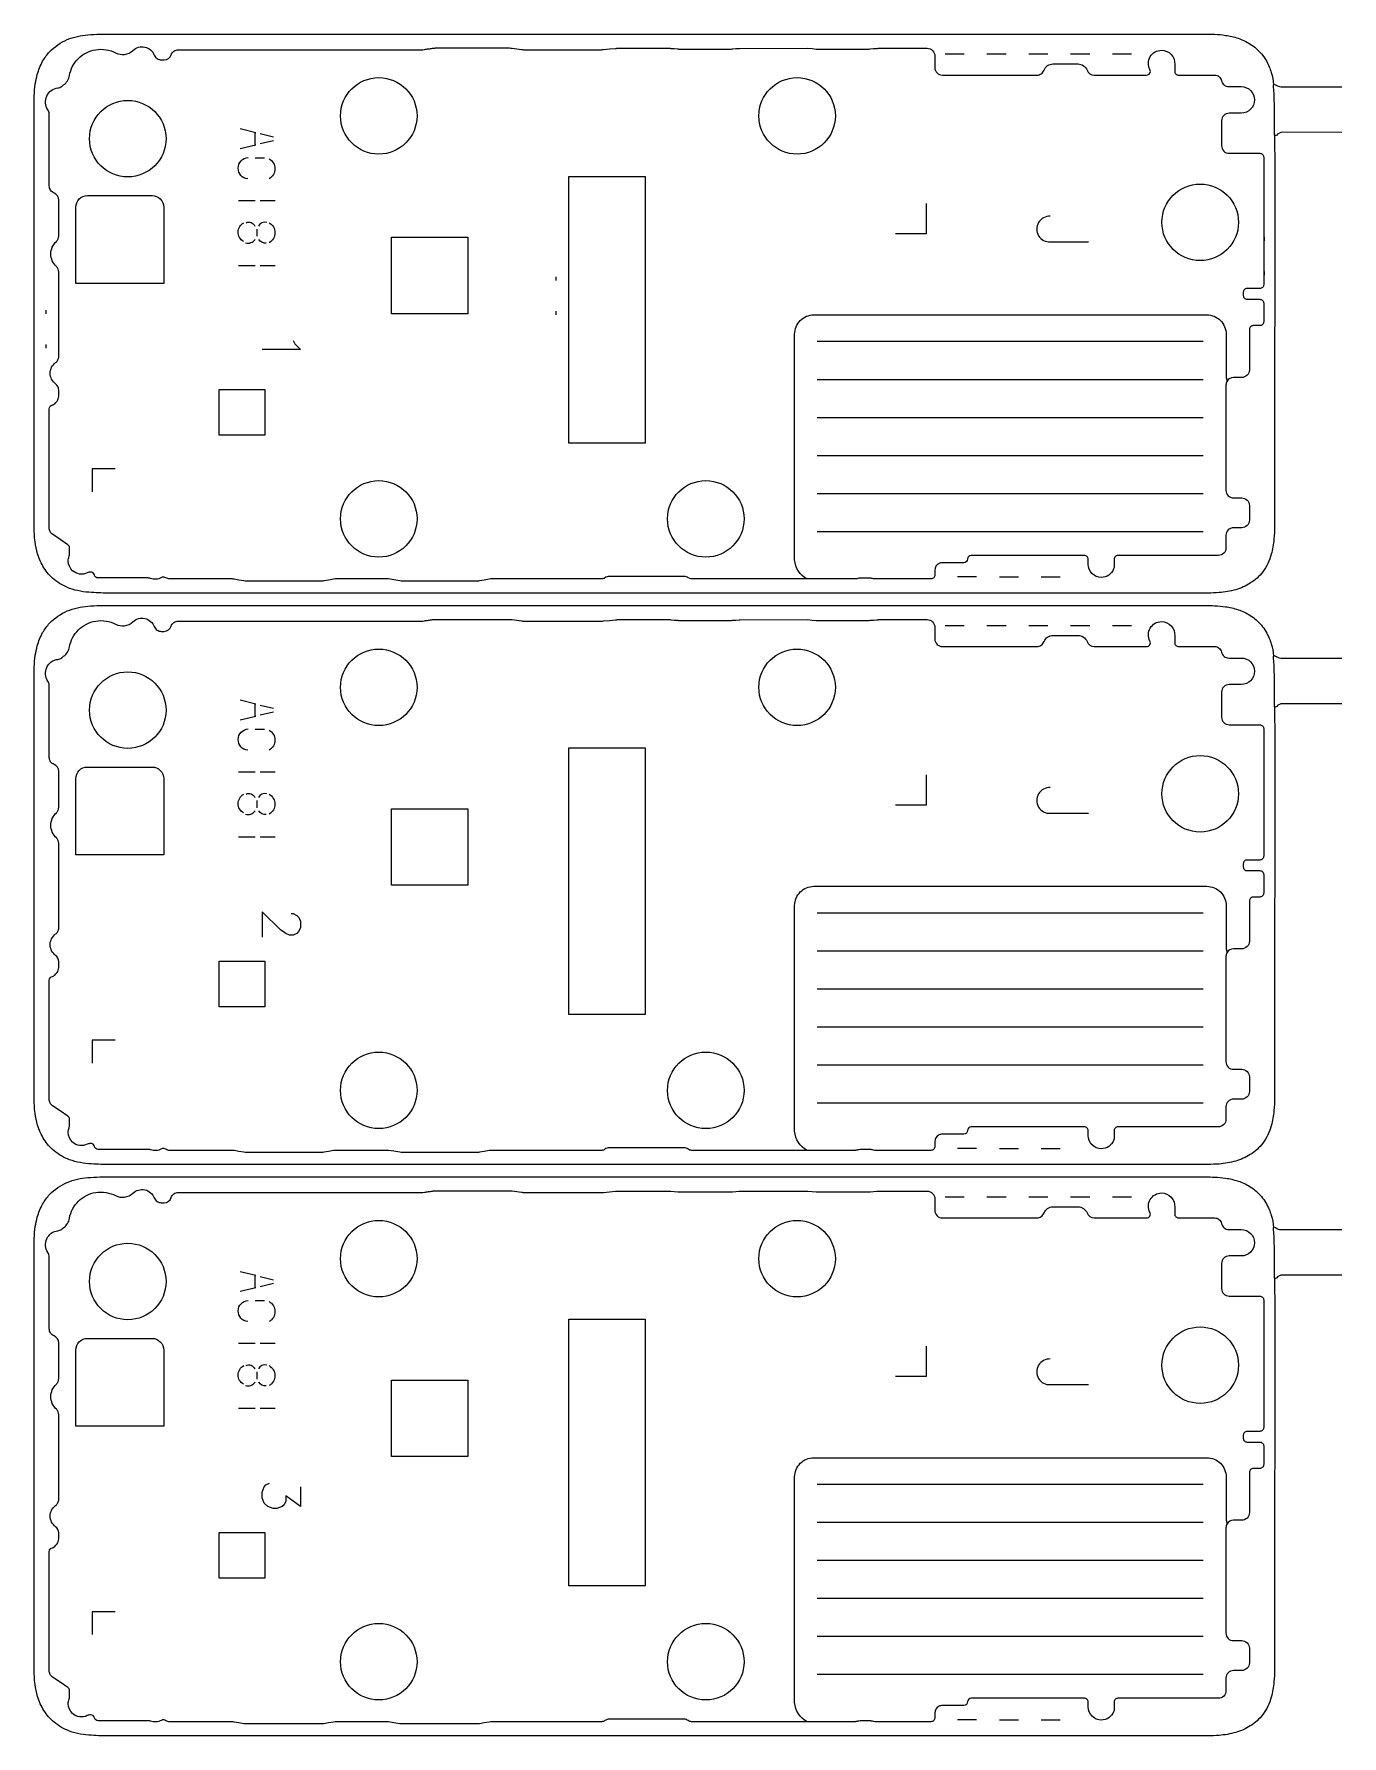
# Model space of a CAD drawing. Header units: millimetres. Extents: x 21 to 193, y 9 to 233.
import ezdxf

# ---------------------------------------------------------------- set-up
doc = ezdxf.new("R2010")
doc.units = ezdxf.units.MM
for name, color, linetype in [('KISSCUT1', 3, 'Continuous'), ('KS2', 5, 'Continuous'), ('KS3', 6, 'Continuous')]:
    doc.layers.add(name, color=color, linetype=linetype)

msp = doc.modelspace()

# ---------------------------------------------------------------- linework, layer by layer
at = {"layer": 'KISSCUT1'}
for points in [[(101.58, 214.27), (101.58, 179.21), (91.52, 179.21), (91.52, 214.27)], [(68.22, 206.27), (78.28, 206.27), (78.28, 196.21), (68.22, 196.21)], [(101.58, 139.12), (101.58, 104.06), (91.52, 104.06), (91.52, 139.12)], [(68.22, 131.12), (78.28, 131.12), (78.28, 121.06), (68.22, 121.06)], [(101.58, 63.98), (101.58, 28.92), (91.52, 28.92), (91.52, 63.98)], [(68.22, 55.98), (78.28, 55.98), (78.28, 45.92), (68.22, 45.92)]]:
    msp.add_lwpolyline(points, close=True, dxfattribs=at)
for points in [[(38.28, 210.23), (38.28, 200.2), (26.72, 200.2), (26.72, 210.23, -0.414214), (28.25, 211.76), (36.75, 211.76, -0.414214)], [(38.28, 135.08), (38.28, 125.05), (26.72, 125.05), (26.72, 135.08, -0.414214), (28.25, 136.61), (36.75, 136.61, -0.414214)], [(38.28, 59.94), (38.28, 49.91), (26.72, 49.91), (26.72, 59.94, -0.414214), (28.25, 61.47), (36.75, 61.47, -0.414214)]]:
    msp.add_lwpolyline(points, format="xyb", close=True, dxfattribs=at)
for points in [[(51.55, 186.24), (51.55, 180.24), (45.55, 180.24), (45.55, 186.24), (51.55, 186.24)], [(51.55, 111.09), (51.55, 105.09), (45.55, 105.09), (45.55, 111.09), (51.55, 111.09)], [(51.55, 35.95), (51.55, 29.95), (45.55, 29.95), (45.55, 35.95), (51.55, 35.95)]]:
    msp.add_lwpolyline(points, dxfattribs=at)
for centre in [(66.55, 222.24), (121.55, 222.24), (33.55, 219.24), (174.55, 208.24), (66.55, 169.24), (109.55, 169.24), (66.55, 147.09), (121.55, 147.09), (33.55, 144.09), (174.55, 133.09), (66.55, 94.09), (109.55, 94.09), (66.55, 71.95), (121.55, 71.95), (33.55, 68.95), (174.55, 57.95), (66.55, 18.95), (109.55, 18.95)]:
    msp.add_circle(centre, 5.03, dxfattribs=at)
at = {"layer": 'KS2'}
for p, q in [((50.37, 220.01), (48.35, 220.52)), ((50.37, 220.01), (48.35, 220.52)), ((50.27, 220.04), (50.27, 218.38)), ((50.27, 220.04), (50.27, 218.38)), ((52.69, 219.43), (50.97, 219.86)), ((52.69, 219.43), (50.97, 219.86)), ((50.28, 216.73), (51.52, 216.73)), ((50.3, 211.08), (48.09, 211.08)), ((52.92, 211.08), (50.95, 211.08)), ((50.51, 207.36), (50.51, 206.41)), ((183.02, 205.81), (183.02, 206.29)), ((50.3, 202.52), (48.09, 202.52)), ((52.92, 202.52), (50.95, 202.52)), ((183.02, 201.29), (183.02, 201.77)), ((89.89, 200.61), (89.89, 201.09)), ((22.82, 196.21), (22.82, 196.69)), ((89.89, 196.09), (89.89, 196.57)), ((124.21, 192.59), (174.96, 192.59)), ((22.82, 191.69), (22.82, 192.17)), ((124.21, 187.59), (174.96, 187.59)), ((124.21, 182.59), (174.96, 182.59)), ((124.21, 177.59), (174.96, 177.59)), ((124.21, 172.59), (174.96, 172.59)), ((124.21, 167.59), (174.96, 167.59)), ((50.37, 144.87), (48.35, 145.38)), ((50.37, 144.87), (48.35, 145.38)), ((50.27, 144.9), (50.27, 143.24)), ((50.27, 144.9), (50.27, 143.24)), ((52.69, 144.29), (50.97, 144.72)), ((52.69, 144.29), (50.97, 144.72)), ((50.28, 141.59), (51.52, 141.59)), ((50.3, 135.94), (48.09, 135.94)), ((52.92, 135.94), (50.95, 135.94)), ((50.51, 132.22), (50.51, 131.26)), ((50.3, 127.38), (48.09, 127.38)), ((52.92, 127.38), (50.95, 127.38)), ((124.21, 117.44), (174.96, 117.44)), ((124.21, 112.44), (174.96, 112.44)), ((124.21, 107.44), (174.96, 107.44)), ((124.21, 102.44), (174.96, 102.44)), ((124.21, 97.44), (174.96, 97.44)), ((124.21, 92.44), (174.96, 92.44)), ((50.37, 69.73), (48.35, 70.24)), ((50.37, 69.73), (48.35, 70.24)), ((50.27, 69.75), (50.27, 68.09)), ((50.27, 69.75), (50.27, 68.09)), ((52.69, 69.14), (50.97, 69.58)), ((52.69, 69.14), (50.97, 69.58)), ((50.28, 66.45), (51.52, 66.45)), ((50.3, 60.8), (48.09, 60.8)), ((52.92, 60.8), (50.95, 60.8)), ((50.51, 57.08), (50.51, 56.12)), ((50.3, 52.24), (48.09, 52.24)), ((52.92, 52.24), (50.95, 52.24)), ((124.21, 42.3), (174.96, 42.3)), ((124.21, 37.3), (174.96, 37.3)), ((124.21, 32.3), (174.96, 32.3)), ((124.21, 27.3), (174.96, 27.3)), ((124.21, 22.3), (174.96, 22.3)), ((124.21, 17.3), (174.96, 17.3))]:
    msp.add_line(p, q, dxfattribs=at)
for points in [[(184.32, 169.55, -0.022148), (184.33, 168.25, -0.018329), (184.25, 166.58, -0.047437), (183.89, 164.58, -0.093306), (182.78, 162.29, -0.091969), (181.14, 160.79, -0.070011), (179.22, 159.93, -0.053714), (177.04, 159.54, -0.021421), (174.16, 159.48), (31.23, 159.48, -0.015375), (28.78, 159.56, -0.071632), (25.9, 160.1, -0.084159), (23.87, 161.27, -0.079918), (22.53, 162.81, -0.065012), (21.7, 164.66, -0.043167), (21.36, 166.23, -0.026947), (21.23, 168.32, -0.0037), (21.23, 169.55), (21.23, 222.93, -0.001915), (21.23, 223.8, -0.007448), (21.25, 224.88, -0.030699), (21.39, 226.46, -0.030534), (21.66, 227.69, -0.059625), (22.36, 229.42, -0.059105), (23.28, 230.67, -0.103496), (25.6, 232.27, -0.077065), (28.31, 232.9, -0.02341), (31.46, 233), (174.16, 233, -0.012636), (176.45, 232.97, -0.027492), (177.88, 232.83, -0.04553), (179.53, 232.45, -0.060623), (181.14, 231.68, -0.078678), (182.6, 230.4, -0.073369), (183.63, 228.7, -0.022934), (183.89, 227.95, -0.047288), (184.2, 226.34, -0.390285), (184.47, 226.34, 0.19146), (185.16, 226.07), (193.19, 226.07)], [(193.19, 220.07), (185.39, 220.08, 0.225847), (184.61, 219.71, -0.44122), (184.32, 219.7), (184.32, 217.66), (184.37, 217.38), (184.37, 194.67), (184.32, 194.38), (184.32, 169.55)], [(49.32, 213.95, -0.912138), (49.37, 216.75, -0.912138)], [(52.12, 216.6, -0.588962), (52.13, 213.97)], [(48.78, 205.71, -0.59178), (48.81, 208.18, -0.912138)], [(49.1, 208.19, -0.419746), (50.25, 207.75, -0.118508)], [(51.82, 208.23, 0.363958), (50.73, 207.75, 0.118508)], [(52.12, 208.19, -0.588962), (52.13, 205.55)], [(154.84, 209.04, 1.067897), (154.86, 205.67), (159.86, 205.67, -32.904222)], [(49.05, 205.55, 0.340101), (50.28, 206, 0.188084)], [(51.76, 205.51, -0.292866), (50.77, 206, -0.188084)], [(143.97, 163.96, -0.399638), (143.46, 163.48), (140.64, 163.48, 0.112697), (140.21, 163.37, 0.283864), (139.66, 162.49), (139.66, 161.86, -0.414214), (139.15, 161.35), (131.78, 161.35, -0.079557), (131.46, 161.4, 0.039716), (131.31, 161.43, 0.039716), (131.15, 161.45), (129.84, 161.45, 0.079557), (129.53, 161.4, -0.039716), (129.37, 161.36, -0.039716), (129.21, 161.35), (122.88, 161.35, -0.264304), (121.23, 163.85), (121.23, 193.54, -0.414214), (123.76, 196.07), (175.43, 196.07, -0.414214), (177.96, 193.54), (177.96, 187.96, 0.055597), (177.98, 187.84), (178.09, 187.36, 0.136875), (177.94, 186.84), (177.94, 172.99, 0.414214), (178.93, 172), (180.01, 172, -0.414214), (181.02, 170.99), (181.02, 169.08, -0.414214), (180.01, 168.07), (178.93, 168.07, 0.414214), (177.94, 167.08), (177.94, 165.44, -0.414214), (176.93, 164.43), (163.73, 164.43, 0.414214), (163.24, 163.94), (163.24, 163.02, -0.093236), (163.17, 162.66, -0.309043), (161.55, 161.55, -0.414214), (159.82, 163.29), (159.82, 163.94, 0.414214), (159.33, 164.43), (144.46, 164.43, 0.399218), (143.97, 163.96, 0.399218)], [(184.32, 94.4, -0.022148), (184.33, 93.1, -0.018329), (184.25, 91.44, -0.047437), (183.89, 89.44, -0.093306), (182.78, 87.15, -0.091969), (181.14, 85.65, -0.070011), (179.22, 84.79, -0.053714), (177.04, 84.4, -0.021421), (174.16, 84.33), (31.23, 84.33, -0.015375), (28.78, 84.41, -0.071632), (25.9, 84.96, -0.084159), (23.87, 86.13, -0.079918), (22.53, 87.67, -0.065012), (21.7, 89.52, -0.043167), (21.36, 91.09, -0.026947), (21.23, 93.18, -0.0037), (21.23, 94.4), (21.23, 147.78, -0.001915), (21.23, 148.66, -0.007448), (21.25, 149.73, -0.030699), (21.39, 151.32, -0.030534), (21.66, 152.54, -0.059625), (22.36, 154.28, -0.059105), (23.28, 155.53, -0.103496), (25.6, 157.13, -0.077065), (28.31, 157.76, -0.02341), (31.46, 157.85), (174.16, 157.85, -0.012636), (176.45, 157.82, -0.027492), (177.88, 157.69, -0.04553), (179.53, 157.3, -0.060623), (181.14, 156.54, -0.078678), (182.6, 155.25, -0.073369), (183.63, 153.56, -0.022934), (183.89, 152.81, -0.047288), (184.2, 151.2, -0.390285), (184.47, 151.2, 0.19146), (185.16, 150.93), (193.19, 150.93)], [(193.19, 144.93), (185.39, 144.94, 0.225847), (184.61, 144.57, -0.44122), (184.32, 144.55), (184.32, 142.52), (184.37, 142.24), (184.37, 119.52), (184.32, 119.24), (184.32, 94.4)], [(49.32, 138.81, -0.912138), (49.37, 141.61, -0.912138)], [(52.12, 141.46, -0.588962), (52.13, 138.83)], [(48.78, 130.57, -0.59178), (48.81, 133.03, -0.912138)], [(49.1, 133.05, -0.419746), (50.25, 132.61, -0.118508)], [(51.82, 133.09, 0.363958), (50.73, 132.61, 0.118508)], [(52.12, 133.04, -0.588962), (52.13, 130.41)], [(154.84, 133.9, 1.067897), (154.86, 130.53), (159.86, 130.53, -32.904222)], [(49.05, 130.41, 0.340101), (50.28, 130.86, 0.188084)], [(51.76, 130.37, -0.292866), (50.77, 130.86, -0.188084)], [(143.97, 88.82, -0.399638), (143.46, 88.33), (140.64, 88.33, 0.112697), (140.21, 88.23, 0.283864), (139.66, 87.34), (139.66, 86.71, -0.414214), (139.15, 86.2), (131.78, 86.2, -0.079557), (131.46, 86.25, 0.039716), (131.31, 86.29, 0.039716), (131.15, 86.3), (129.84, 86.3, 0.079557), (129.53, 86.25, -0.039716), (129.37, 86.22, -0.039716), (129.21, 86.2), (122.88, 86.2, -0.264304), (121.23, 88.71), (121.23, 118.39, -0.414214), (123.76, 120.92), (175.43, 120.92, -0.414214), (177.96, 118.39), (177.96, 112.82, 0.055597), (177.98, 112.7), (178.09, 112.22, 0.136875), (177.94, 111.7), (177.94, 97.85, 0.414214), (178.93, 96.86), (180.01, 96.86, -0.414214), (181.02, 95.85), (181.02, 93.94, -0.414214), (180.01, 92.93), (178.93, 92.93, 0.414214), (177.94, 91.94), (177.94, 90.29, -0.414214), (176.93, 89.28), (163.73, 89.28, 0.414214), (163.24, 88.79), (163.24, 87.88, -0.093236), (163.17, 87.51, -0.309043), (161.55, 86.41, -0.414214), (159.82, 88.14), (159.82, 88.79, 0.414214), (159.33, 89.28), (144.46, 89.28, 0.399218), (143.97, 88.82, 0.399218)], [(184.32, 19.26, -0.022148), (184.33, 17.96, -0.018329), (184.25, 16.29, -0.047437), (183.89, 14.29, -0.093306), (182.78, 12.01, -0.091969), (181.14, 10.51, -0.070011), (179.22, 9.65, -0.053714), (177.04, 9.26, -0.021421), (174.16, 9.19), (31.23, 9.19, -0.015375), (28.78, 9.27, -0.071632), (25.9, 9.82, -0.084159), (23.87, 10.99, -0.079918), (22.53, 12.53, -0.065012), (21.7, 14.38, -0.043167), (21.36, 15.95, -0.026947), (21.23, 18.04, -0.0037), (21.23, 19.26), (21.23, 72.64, -0.001915), (21.23, 73.52, -0.007448), (21.25, 74.59, -0.030699), (21.39, 76.17, -0.030534), (21.66, 77.4, -0.059625), (22.36, 79.14, -0.059105), (23.28, 80.39, -0.103496), (25.6, 81.98, -0.077065), (28.31, 82.62, -0.02341), (31.46, 82.71), (174.16, 82.71, -0.012636), (176.45, 82.68, -0.027492), (177.88, 82.55, -0.04553), (179.53, 82.16, -0.060623), (181.14, 81.4, -0.078678), (182.6, 80.11, -0.073369), (183.63, 78.41, -0.022934), (183.89, 77.66, -0.047288), (184.2, 76.06, -0.390285), (184.47, 76.06, 0.19146), (185.16, 75.78), (193.19, 75.78)], [(193.19, 69.78), (185.39, 69.8, 0.225847), (184.61, 69.43, -0.44122), (184.32, 69.41), (184.32, 67.38), (184.37, 67.1), (184.37, 44.38), (184.32, 44.1), (184.32, 19.26)], [(49.32, 63.67, -0.912138), (49.37, 66.47, -0.912138)], [(52.12, 66.32, -0.588962), (52.13, 63.68)], [(154.84, 58.76, 1.067897), (154.86, 55.39), (159.86, 55.39, -32.904222)], [(48.78, 55.43, -0.59178), (48.81, 57.89, -0.912138)], [(49.1, 57.9, -0.419746), (50.25, 57.47, -0.118508)], [(51.82, 57.94, 0.363958), (50.73, 57.47, 0.118508)], [(52.12, 57.9, -0.588962), (52.13, 55.27)], [(49.05, 55.27, 0.340101), (50.28, 55.72, 0.188084)], [(51.76, 55.23, -0.292866), (50.77, 55.72, -0.188084)], [(143.97, 13.68, -0.399638), (143.46, 13.19), (140.64, 13.19, 0.112697), (140.21, 13.09, 0.283864), (139.66, 12.2), (139.66, 11.57, -0.414214), (139.15, 11.06), (131.78, 11.06, -0.079557), (131.46, 11.11, 0.039716), (131.31, 11.15, 0.039716), (131.15, 11.16), (129.84, 11.16, 0.079557), (129.53, 11.11, -0.039716), (129.37, 11.08, -0.039716), (129.21, 11.06), (122.88, 11.06, -0.264304), (121.23, 13.57), (121.23, 43.25, -0.414214), (123.76, 45.78), (175.43, 45.78, -0.414214), (177.96, 43.25), (177.96, 37.68, 0.055597), (177.98, 37.56), (178.09, 37.07, 0.136875), (177.94, 36.56), (177.94, 22.71, 0.414214), (178.93, 21.72), (180.01, 21.72, -0.414214), (181.02, 20.71), (181.02, 18.8, -0.414214), (180.01, 17.79), (178.93, 17.79, 0.414214), (177.94, 16.8), (177.94, 15.15, -0.414214), (176.93, 14.14), (163.73, 14.14, 0.414214), (163.24, 13.65), (163.24, 12.74, -0.093236), (163.17, 12.37, -0.309043), (161.55, 11.27, -0.414214), (159.82, 13), (159.82, 13.65, 0.414214), (159.33, 14.14), (144.46, 14.14, 0.399218), (143.97, 13.68, 0.399218)]]:
    msp.add_lwpolyline(points, format="xyb", dxfattribs=at)
for points in [[(50.37, 218.4), (48.32, 217.9)], [(50.37, 218.4), (48.32, 217.9)], [(52.69, 218.97), (50.97, 218.55)], [(52.69, 218.97), (50.97, 218.55)], [(138.51, 210.73), (138.51, 206.73), (134.51, 206.73)], [(55.28, 192.72), (55.52, 192.24), (56.24, 191.52), (51.23, 191.52)], [(31.89, 175.81), (28.89, 175.81), (28.89, 172.81)], [(50.37, 143.26), (48.32, 142.76)], [(50.37, 143.26), (48.32, 142.76)], [(52.69, 143.83), (50.97, 143.41)], [(52.69, 143.83), (50.97, 143.41)], [(138.51, 135.59), (138.51, 131.59), (134.51, 131.59)], [(55.04, 117.34), (55.28, 117.34), (55.76, 117.1), (56, 116.86), (56.24, 116.38), (56.24, 115.44), (56, 114.97), (55.76, 114.73), (55.28, 114.49), (54.8, 114.49), (54.34, 114.73), (53.63, 115.2), (51.23, 117.58), (51.23, 114.25)], [(31.89, 100.67), (28.89, 100.67), (28.89, 97.67)], [(50.37, 68.12), (48.32, 67.62)], [(50.37, 68.12), (48.32, 67.62)], [(52.69, 68.69), (50.97, 68.27)], [(52.69, 68.69), (50.97, 68.27)], [(138.51, 60.45), (138.51, 56.45), (134.51, 56.45)], [(56.24, 41.96), (56.24, 39.34), (54.34, 40.76), (54.34, 40.06), (54.1, 39.58), (53.86, 39.34), (53.15, 39.11), (52.67, 39.11), (51.95, 39.34), (51.47, 39.82), (51.23, 40.52), (51.23, 41.24), (51.47, 41.96), (51.71, 42.2), (52.19, 42.43)], [(31.89, 25.53), (28.89, 25.53), (28.89, 22.53)]]:
    msp.add_lwpolyline(points, dxfattribs=at)
at = {"layer": 'KS3'}
for p, q in [((141.02, 230.38), (143.52, 230.38)), ((146.52, 230.38), (149.02, 230.38)), ((152.02, 230.38), (154.52, 230.38)), ((157.52, 230.38), (160.02, 230.38)), ((163.02, 230.38), (165.52, 230.38)), ((145.15, 161.6), (142.65, 161.6)), ((148.15, 161.6), (150.65, 161.6)), ((153.65, 161.6), (156.15, 161.6)), ((141.02, 155.23), (143.52, 155.23)), ((146.52, 155.23), (149.02, 155.23)), ((152.02, 155.23), (154.52, 155.23)), ((157.52, 155.23), (160.02, 155.23)), ((163.02, 155.23), (165.52, 155.23)), ((145.15, 86.45), (142.65, 86.45)), ((148.15, 86.45), (150.65, 86.45)), ((153.65, 86.45), (156.15, 86.45)), ((141.02, 80.09), (143.52, 80.09)), ((146.52, 80.09), (149.02, 80.09)), ((152.02, 80.09), (154.52, 80.09)), ((157.52, 80.09), (160.02, 80.09)), ((163.02, 80.09), (165.52, 80.09)), ((145.15, 11.31), (142.65, 11.31)), ((148.15, 11.31), (150.65, 11.31)), ((153.65, 11.31), (156.15, 11.31))]:
    msp.add_line(p, q, dxfattribs=at)
for points in [[(122.88, 161.35), (107.68, 161.35, -0.158132), (107.25, 161.48, 0.078578), (106.98, 161.63, 0.078578), (106.67, 161.67), (96.87, 161.67, 0.158132), (96.29, 161.48, -0.078578), (96.09, 161.38, -0.078578), (95.86, 161.35), (81.49, 161.35, 0.043661), (81.06, 161.31), (80.42, 161.2), (79.79, 161.08, -0.02182), (79.57, 161.05, -0.02182), (79.35, 161.04), (69.73, 161.04, -0.043661), (69.3, 161.08), (68.55, 161.21), (67.81, 161.35), (61.02, 161.35, 0.043661), (60.58, 161.31), (59.95, 161.2), (59.31, 161.08, -0.02182), (59.1, 161.06, -0.02182), (58.88, 161.05), (49.22, 161.05, -0.043661), (48.79, 161.08), (48.15, 161.2), (47.52, 161.31, 0.02182), (47.3, 161.34, 0.02182), (47.08, 161.35), (38.95, 161.35, -0.048672), (38.42, 161.54, 0.111539), (38.21, 161.58, 0.127112), (37.97, 161.52, -0.107092), (37.27, 161.31, -0.107092), (36.54, 161.41, 0.043415), (36.37, 161.45, 0.043415), (36.2, 161.47), (29.65, 161.47, -0.348259), (29.16, 161.87, 0.169231), (28.99, 162.14, 0.178251), (28.66, 162.25, 0.114762), (28.23, 162.14, -0.307835), (26.29, 162.42, -0.211354), (25.72, 163.71, -0.090587), (25.83, 164.32, 0.045201), (25.88, 164.49, 0.045201), (25.89, 164.67), (25.89, 165.43, 0.247892), (25.68, 165.83), (24.67, 166.52), (23.67, 167.21, -0.122098), (23.34, 167.57, -0.122098), (23.22, 168.04), (23.22, 183.72, -0.369896), (23.66, 184.22, 0.090121), (23.82, 184.28, 0.090121), (23.96, 184.39), (24.1, 184.56), (24.25, 184.74, 0.087489), (24.42, 185.03, 0.087489), (24.48, 185.37), (24.48, 186.18, 0.241236), (24.07, 186.98, -0.241236), (23.35, 188.39, -0.241236), (24.07, 189.79, 0.118912), (24.37, 190.14, 0.118912), (24.48, 190.59, 0.000032), (24.48, 201.7, 0.103323), (24.4, 202.09, 0.102638), (24.16, 202.42, -0.207613), (23.44, 204.08, -0.20832), (24.16, 205.74, 0.103025), (24.39, 206.07, 0.10234), (24.47, 206.47), (24.47, 211.16, 0.304785), (23.86, 212.08, -0.149009), (23.4, 212.45, -0.149009), (23.23, 213.02), (23.23, 222.48, 0.075372), (23.18, 222.78, 0.075372), (23.05, 223.04, -0.263948), (22.9, 224.85, -0.263948), (24.37, 225.91, 0.140108), (24.87, 226.12, -0.000912), (24.92, 226.16, -0.003621), (25.12, 226.31, 0.093237), (25.62, 226.85, 0.093237), (25.88, 227.54, -0.1544), (27.07, 229.79, -0.1544), (29.33, 230.94, -0.083242), (30.72, 230.94, -0.07718), (31.95, 230.53, 0.15519), (33.14, 230.33, 0.15519), (34.22, 230.85, -0.531167), (37.04, 230.22, 0.150708), (37.4, 229.77, 0.150708), (37.96, 229.59), (38.32, 229.59, 0.320161), (39.25, 230.26, -0.156176), (39.62, 230.76, -0.156176), (40.21, 230.94), (72.17, 230.94, 0.076638), (72.55, 230.97, -0.038113), (73.09, 231.05, 0.038113), (73.62, 231.14, -0.057316), (73.82, 231.16, 0.018976), (74.01, 231.17), (83.74, 231.17, -0.034925), (84.09, 231.14), (84.7, 231.06), (85.32, 230.97, 0.017457), (85.49, 230.95, 0.017457), (85.67, 230.94), (95.84, 230.94, 0.024815), (96.09, 230.96), (96.88, 231.04), (97.67, 231.11, -0.012406), (97.79, 231.12, -0.012406), (97.92, 231.13), (104.75, 231.13, -0.021811), (104.97, 231.12), (105.41, 231.08), (105.86, 231.04, 0.010904), (105.97, 231.03, 0.010904), (106.07, 231.03), (112.82, 231.03, 0.02182), (113.04, 231.04), (113.48, 231.08), (113.92, 231.12, -0.01093), (114.03, 231.12), (122.97, 231.13), (123.52, 231.08), (124.07, 231.03), (130.93, 231.03, 0.02182), (131.14, 231.04), (131.59, 231.08), (132.03, 231.12, -0.010909), (132.14, 231.12, -0.010909), (132.25, 231.13), (138.65, 231.13, -0.414214), (139.66, 230.12), (139.66, 228.59, 0.414214), (140.65, 227.6), (153.1, 227.6, 0.154046), (153.66, 227.78, 0.154046), (154.03, 228.25, -0.315581), (155.19, 229.07), (158.5, 229.07, -0.154046), (159.21, 228.84, -0.154046), (159.67, 228.25, 0.315581), (160.6, 227.6), (167.51, 227.6, 0.5666), (167.94, 228.32, -0.5666), (169.47, 230.87, -0.436421), (171.2, 229.01), (171.2, 228.09, 0.414214), (171.69, 227.6), (176.42, 227.6, -0.079681), (176.76, 227.55, -0.084908), (177.02, 227.41, -0.183382), (177.34, 226.87, 0.173329), (177.69, 226.3, 0.173349), (178.31, 226.08), (179.95, 226.08, -1), (179.95, 222.59), (178.36, 222.59, 0.414214), (177.37, 221.6), (177.37, 218.31, 0.414214), (178.36, 217.32), (182.39, 217.32, -0.414214), (182.9, 216.81), (182.9, 200.04, -0.414214), (182.39, 199.53), (180.71, 199.53, 0.414214), (180.22, 199.04), (180.22, 198.61, 0.414214), (180.71, 198.12), (182.39, 198.12, -0.414214), (182.9, 197.61), (182.9, 195.16, -0.414214), (182.39, 194.65), (181.51, 194.65, 0.414214), (181.02, 194.16), (181.02, 188.84, -0.414214), (180.01, 187.83), (178.93, 187.83, 0.262458), (178.09, 187.36, 0.260248)], [(184.2, 226.34, 0.183357), (184.14, 226.22, -0.024293), (184.25, 224.23, -0.003909), (184.26, 222.93), (184.26, 220.93), (184.26, 219.84, 0.201513), (184.32, 219.7, 0.201513)], [(122.88, 86.2), (107.68, 86.2, -0.158132), (107.25, 86.34, 0.078578), (106.98, 86.48, 0.078578), (106.67, 86.53), (96.87, 86.53, 0.158132), (96.29, 86.34, -0.078578), (96.09, 86.24, -0.078578), (95.86, 86.2), (81.49, 86.2, 0.043661), (81.06, 86.17), (80.42, 86.05), (79.79, 85.94, -0.02182), (79.57, 85.91, -0.02182), (79.35, 85.9), (69.73, 85.9, -0.043661), (69.3, 85.94), (68.55, 86.07), (67.81, 86.2), (61.02, 86.2, 0.043661), (60.58, 86.17), (59.95, 86.05), (59.31, 85.94, -0.02182), (59.1, 85.91, -0.02182), (58.88, 85.9), (49.22, 85.9, -0.043661), (48.79, 85.94), (48.15, 86.05), (47.52, 86.17, 0.02182), (47.3, 86.19, 0.02182), (47.08, 86.2), (38.95, 86.2, -0.048672), (38.42, 86.4, 0.111539), (38.21, 86.44, 0.127112), (37.97, 86.38, -0.107092), (37.27, 86.17, -0.107092), (36.54, 86.27, 0.043415), (36.37, 86.31, 0.043415), (36.2, 86.33), (29.65, 86.33, -0.348259), (29.16, 86.73, 0.169231), (28.99, 87, 0.178251), (28.66, 87.1, 0.114762), (28.23, 87, -0.307835), (26.29, 87.28, -0.211354), (25.72, 88.56, -0.090587), (25.83, 89.18, 0.045201), (25.88, 89.35, 0.045201), (25.89, 89.53), (25.89, 90.29, 0.247892), (25.68, 90.69), (24.67, 91.38), (23.67, 92.07, -0.122098), (23.34, 92.43, -0.122098), (23.22, 92.9), (23.22, 108.57, -0.369896), (23.66, 109.08, 0.090121), (23.82, 109.14, 0.090121), (23.96, 109.25), (24.1, 109.42), (24.25, 109.59, 0.087489), (24.42, 109.89, 0.087489), (24.48, 110.23), (24.48, 111.04, 0.241236), (24.07, 111.84, -0.241236), (23.35, 113.24, -0.241236), (24.07, 114.65, 0.118912), (24.37, 115, 0.118912), (24.48, 115.45, 0.000032), (24.48, 126.56, 0.103323), (24.4, 126.95, 0.102638), (24.16, 127.28, -0.207613), (23.44, 128.94, -0.20832), (24.16, 130.6, 0.103025), (24.39, 130.93, 0.10234), (24.47, 131.32), (24.47, 136.02, 0.304785), (23.86, 136.94, -0.149009), (23.4, 137.31, -0.149009), (23.23, 137.87), (23.23, 147.34, 0.075372), (23.18, 147.64, 0.075372), (23.05, 147.9, -0.263948), (22.9, 149.71, -0.263948), (24.37, 150.77, 0.140108), (24.87, 150.98, -0.000912), (24.92, 151.02, -0.003621), (25.12, 151.17, 0.093237), (25.62, 151.71, 0.093237), (25.88, 152.4, -0.1544), (27.07, 154.64, -0.1544), (29.33, 155.8, -0.083242), (30.72, 155.8, -0.07718), (31.95, 155.39, 0.15519), (33.14, 155.19, 0.15519), (34.22, 155.71, -0.531167), (37.04, 155.08, 0.150708), (37.4, 154.62, 0.150708), (37.96, 154.45), (38.32, 154.45, 0.320161), (39.25, 155.12, -0.156176), (39.62, 155.61, -0.156176), (40.21, 155.8), (72.17, 155.8, 0.076638), (72.55, 155.83, -0.038113), (73.09, 155.91, 0.038113), (73.62, 156, -0.057316), (73.82, 156.02, 0.018976), (74.01, 156.03), (83.74, 156.03, -0.034925), (84.09, 156), (84.7, 155.91), (85.32, 155.83, 0.017457), (85.49, 155.81, 0.017457), (85.67, 155.8), (95.84, 155.8, 0.024815), (96.09, 155.82), (96.88, 155.89), (97.67, 155.97, -0.012406), (97.79, 155.98, -0.012406), (97.92, 155.99), (104.75, 155.99, -0.021811), (104.97, 155.98), (105.41, 155.94), (105.86, 155.9, 0.010904), (105.97, 155.89, 0.010904), (106.07, 155.89), (112.82, 155.89, 0.02182), (113.04, 155.9), (113.48, 155.94), (113.92, 155.98, -0.01093), (114.03, 155.98), (122.97, 155.99), (123.52, 155.94), (124.07, 155.89), (130.93, 155.89, 0.02182), (131.14, 155.9), (131.59, 155.94), (132.03, 155.98, -0.010909), (132.14, 155.98, -0.010909), (132.25, 155.99), (138.65, 155.99, -0.414214), (139.66, 154.98), (139.66, 153.44, 0.414214), (140.65, 152.45), (153.1, 152.45, 0.154046), (153.66, 152.63, 0.154046), (154.03, 153.11, -0.315581), (155.19, 153.92), (158.5, 153.92, -0.154046), (159.21, 153.7, -0.154046), (159.67, 153.11, 0.315581), (160.6, 152.45), (167.51, 152.45, 0.5666), (167.94, 153.18, -0.5666), (169.47, 155.73, -0.436421), (171.2, 153.86), (171.2, 152.94, 0.414214), (171.69, 152.45), (176.42, 152.45, -0.079681), (176.76, 152.4, -0.084908), (177.02, 152.26, -0.183382), (177.34, 151.73, 0.173329), (177.69, 151.16, 0.173349), (178.31, 150.94), (179.95, 150.94, -1), (179.95, 147.45), (178.36, 147.45, 0.414214), (177.37, 146.46), (177.37, 143.16, 0.414214), (178.36, 142.17), (182.39, 142.17, -0.414214), (182.9, 141.66), (182.9, 124.89, -0.414214), (182.39, 124.38), (180.71, 124.38, 0.414214), (180.22, 123.89), (180.22, 123.47, 0.414214), (180.71, 122.98), (182.39, 122.98, -0.414214), (182.9, 122.47), (182.9, 120.02, -0.414214), (182.39, 119.51), (181.51, 119.51, 0.414214), (181.02, 119.02), (181.02, 113.7, -0.414214), (180.01, 112.69), (178.93, 112.69, 0.262458), (178.09, 112.22, 0.260248)], [(184.2, 151.2, 0.183357), (184.14, 151.08, -0.024293), (184.25, 149.09, -0.003909), (184.26, 147.79), (184.26, 145.79), (184.26, 144.7, 0.201513), (184.32, 144.55, 0.201513)], [(122.88, 11.06), (107.68, 11.06, -0.158132), (107.25, 11.2, 0.078578), (106.98, 11.34, 0.078578), (106.67, 11.39), (96.87, 11.39, 0.158132), (96.29, 11.2, -0.078578), (96.09, 11.1, -0.078578), (95.86, 11.06), (81.49, 11.06, 0.043661), (81.06, 11.02), (80.42, 10.91), (79.79, 10.8, -0.02182), (79.57, 10.77, -0.02182), (79.35, 10.76), (69.73, 10.76, -0.043661), (69.3, 10.8), (68.55, 10.93), (67.81, 11.06), (61.02, 11.06, 0.043661), (60.58, 11.02), (59.95, 10.91), (59.31, 10.8, -0.02182), (59.1, 10.77, -0.02182), (58.88, 10.76), (49.22, 10.76, -0.043661), (48.79, 10.8), (48.15, 10.91), (47.52, 11.02, 0.02182), (47.3, 11.05, 0.02182), (47.08, 11.06), (38.95, 11.06, -0.048672), (38.42, 11.25, 0.111539), (38.21, 11.3, 0.127112), (37.97, 11.24, -0.107092), (37.27, 11.03, -0.107092), (36.54, 11.13, 0.043415), (36.37, 11.17, 0.043415), (36.2, 11.19), (29.65, 11.19, -0.348259), (29.16, 11.58, 0.169231), (28.99, 11.86, 0.178251), (28.66, 11.96, 0.114762), (28.23, 11.86, -0.307835), (26.29, 12.13, -0.211354), (25.72, 13.42, -0.090587), (25.83, 14.04, 0.045201), (25.88, 14.21, 0.045201), (25.89, 14.39), (25.89, 15.15, 0.247892), (25.68, 15.55), (24.67, 16.24), (23.67, 16.93, -0.122098), (23.34, 17.29, -0.122098), (23.22, 17.76), (23.22, 33.43, -0.369896), (23.66, 33.94, 0.090121), (23.82, 33.99, 0.090121), (23.96, 34.11), (24.1, 34.28), (24.25, 34.45, 0.087489), (24.42, 34.75, 0.087489), (24.48, 35.09), (24.48, 35.9, 0.241236), (24.07, 36.7, -0.241236), (23.35, 38.1, -0.241236), (24.07, 39.51, 0.118912), (24.37, 39.86, 0.118912), (24.48, 40.31, 0.000032), (24.48, 51.42, 0.103323), (24.4, 51.81, 0.102638), (24.16, 52.14, -0.207613), (23.44, 53.8, -0.20832), (24.16, 55.46, 0.103025), (24.39, 55.79, 0.10234), (24.47, 56.18), (24.47, 60.88, 0.304785), (23.86, 61.8, -0.149009), (23.4, 62.17, -0.149009), (23.23, 62.73), (23.23, 72.2, 0.075372), (23.18, 72.49, 0.075372), (23.05, 72.76, -0.263948), (22.9, 74.57, -0.263948), (24.37, 75.63, 0.140108), (24.87, 75.84, -0.000912), (24.92, 75.87, -0.003621), (25.12, 76.03, 0.093237), (25.62, 76.57, 0.093237), (25.88, 77.26, -0.1544), (27.07, 79.5, -0.1544), (29.33, 80.66, -0.083242), (30.72, 80.65, -0.07718), (31.95, 80.25, 0.15519), (33.14, 80.04, 0.15519), (34.22, 80.57, -0.531167), (37.04, 79.94, 0.150708), (37.4, 79.48, 0.150708), (37.96, 79.31), (38.32, 79.31, 0.320161), (39.25, 79.98, -0.156176), (39.62, 80.47, -0.156176), (40.21, 80.66), (72.17, 80.66, 0.076638), (72.55, 80.69, -0.038113), (73.09, 80.77, 0.038113), (73.62, 80.85, -0.057316), (73.82, 80.88, 0.018976), (74.01, 80.88), (83.74, 80.88, -0.034925), (84.09, 80.86), (84.7, 80.77), (85.32, 80.69, 0.017457), (85.49, 80.67, 0.017457), (85.67, 80.66), (95.84, 80.66, 0.024815), (96.09, 80.67), (96.88, 80.75), (97.67, 80.83, -0.012406), (97.79, 80.84, -0.012406), (97.92, 80.84), (104.75, 80.84, -0.021811), (104.97, 80.83), (105.41, 80.8), (105.86, 80.76, 0.010904), (105.97, 80.75, 0.010904), (106.07, 80.75), (112.82, 80.75, 0.02182), (113.04, 80.76), (113.48, 80.8), (113.92, 80.83, -0.01093), (114.03, 80.84), (122.97, 80.84), (123.52, 80.8), (124.07, 80.75), (130.93, 80.75, 0.02182), (131.14, 80.76), (131.59, 80.8), (132.03, 80.83, -0.010909), (132.14, 80.84, -0.010909), (132.25, 80.84), (138.65, 80.84, -0.414214), (139.66, 79.83), (139.66, 78.3, 0.414214), (140.65, 77.31), (153.1, 77.31, 0.154046), (153.66, 77.49, 0.154046), (154.03, 77.97, -0.315581), (155.19, 78.78), (158.5, 78.78, -0.154046), (159.21, 78.56, -0.154046), (159.67, 77.97, 0.315581), (160.6, 77.31), (167.51, 77.31, 0.5666), (167.94, 78.03, -0.5666), (169.47, 80.59, -0.436421), (171.2, 78.72), (171.2, 77.8, 0.414214), (171.69, 77.31), (176.42, 77.31, -0.079681), (176.76, 77.26, -0.084908), (177.02, 77.12, -0.183382), (177.34, 76.59, 0.173329), (177.69, 76.02, 0.173349), (178.31, 75.79), (179.95, 75.79, -1), (179.95, 72.31), (178.36, 72.31, 0.414214), (177.37, 71.32), (177.37, 68.02, 0.414214), (178.36, 67.03), (182.39, 67.03, -0.414214), (182.9, 66.52), (182.9, 49.75, -0.414214), (182.39, 49.24), (180.71, 49.24, 0.414214), (180.22, 48.75), (180.22, 48.33, 0.414214), (180.71, 47.84), (182.39, 47.84, -0.414214), (182.9, 47.33), (182.9, 44.88, -0.414214), (182.39, 44.37), (181.51, 44.37, 0.414214), (181.02, 43.88), (181.02, 38.56, -0.414214), (180.01, 37.55), (178.93, 37.55, 0.262458), (178.09, 37.07, 0.260248)], [(184.2, 76.06, 0.183357), (184.14, 75.93, -0.024293), (184.25, 73.94, -0.003909), (184.26, 72.65), (184.26, 70.65), (184.26, 69.56, 0.201513), (184.32, 69.41, 0.201513)]]:
    msp.add_lwpolyline(points, format="xyb", dxfattribs=at)

doc.saveas('drawing.dxf')
